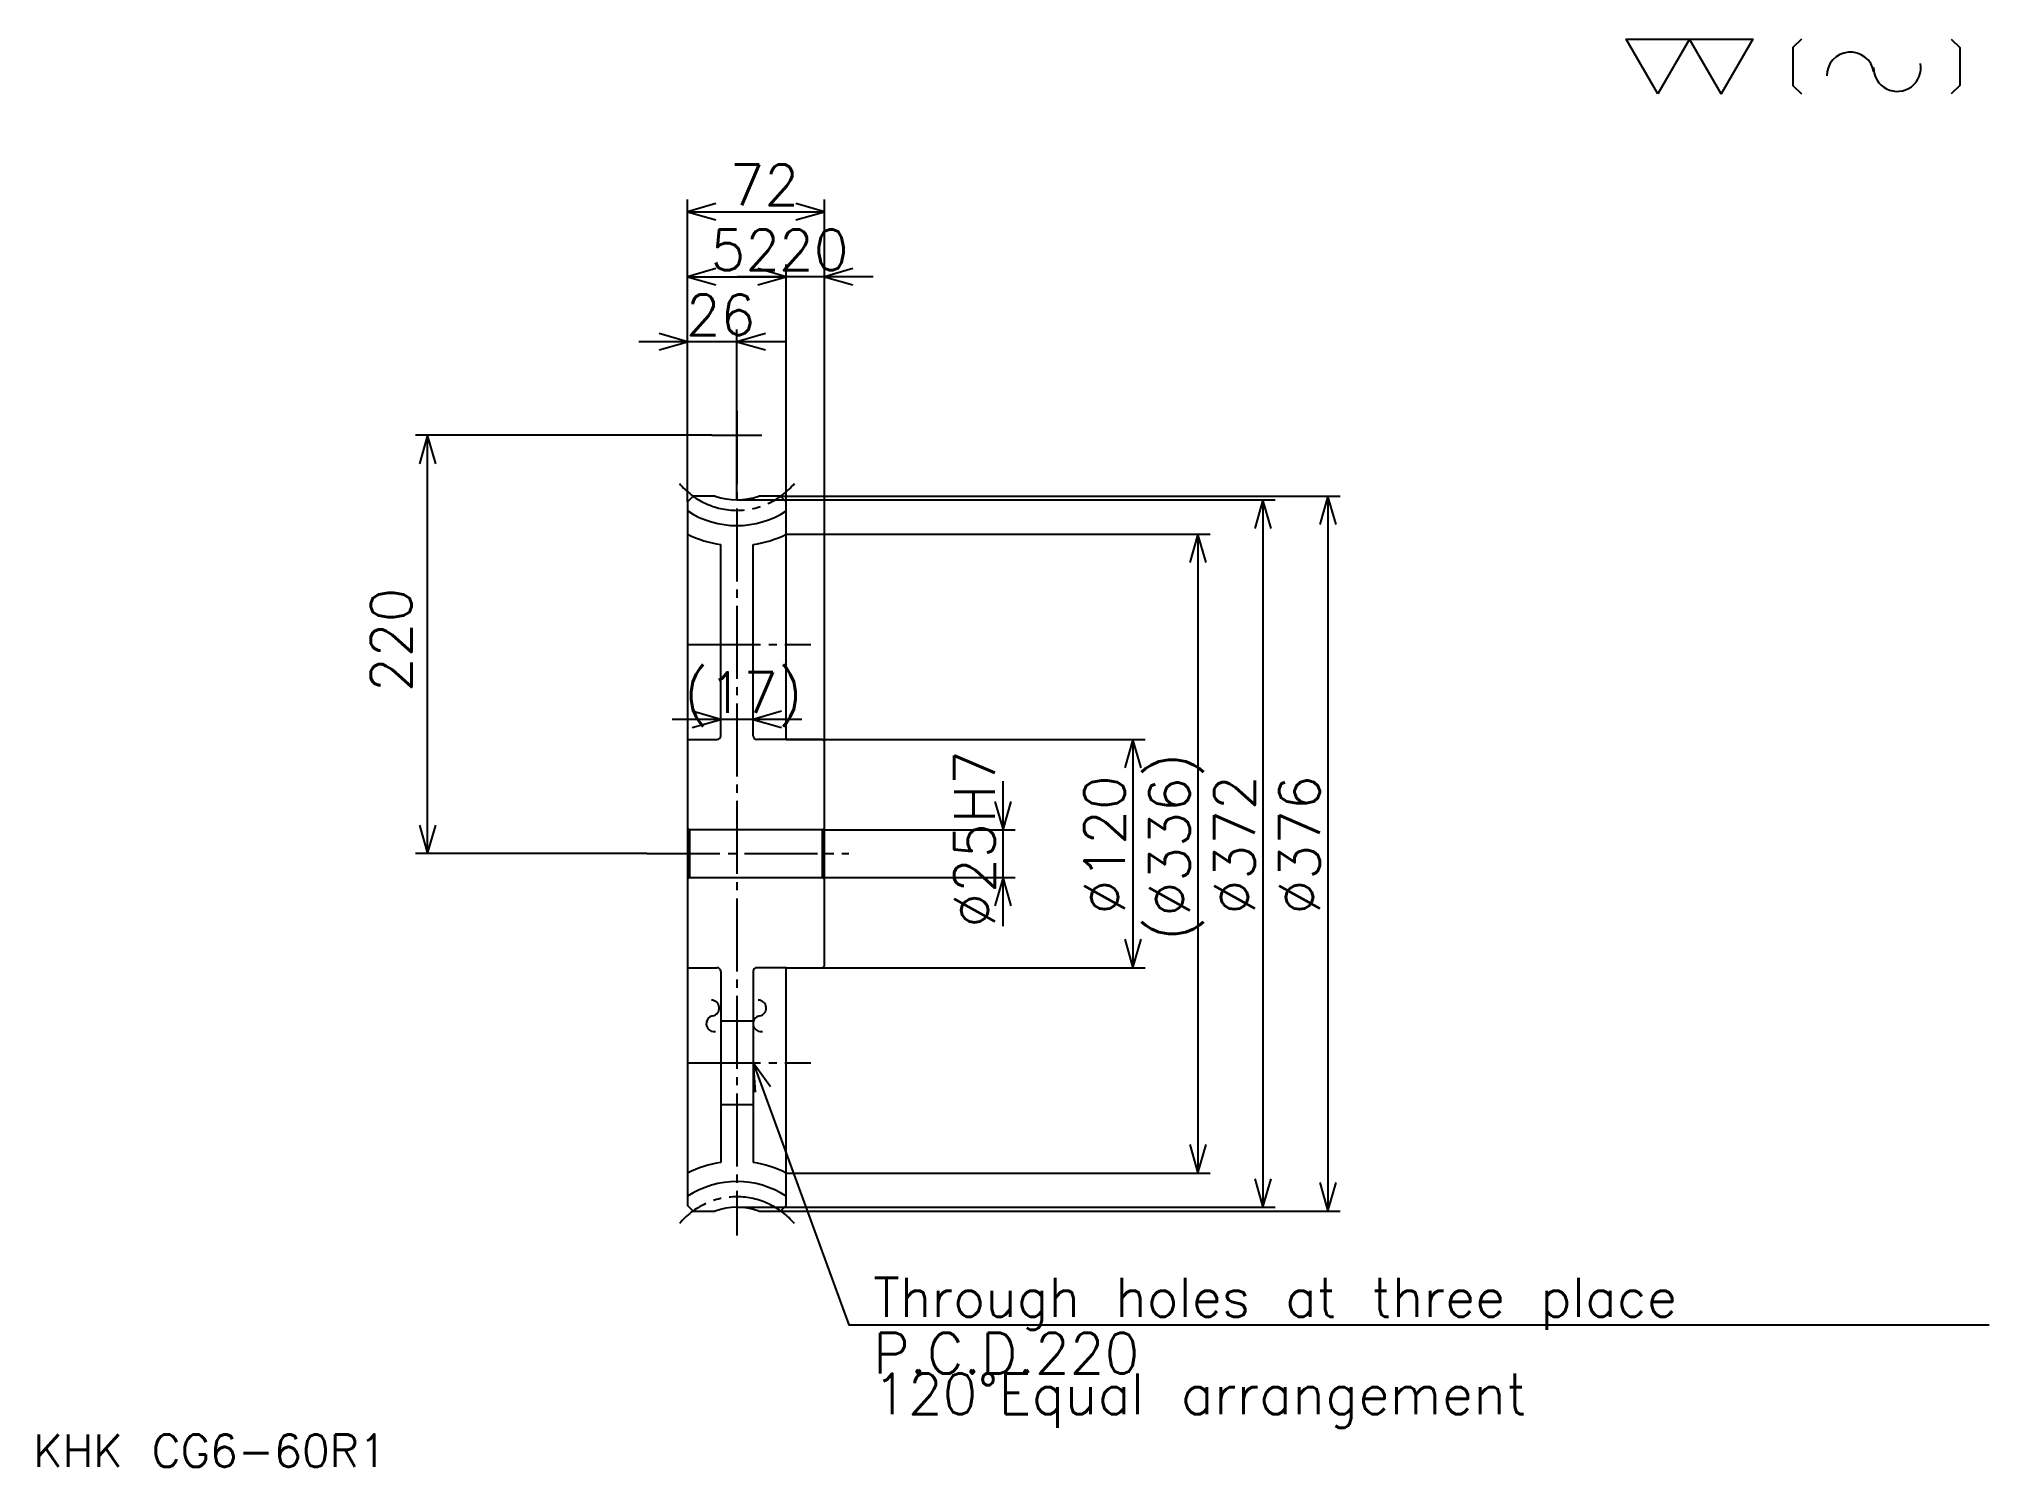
# Model space of a CAD drawing. Extents: x 46 to 1072, y 47 to 798.
import ezdxf

# ---------------------------------------------------------------- set-up
doc = ezdxf.new("R2010")
doc.units = 0
doc.linetypes.add('DASHDOT', pattern=[51.272726, 38.454545, -4.272727, 4.272727, -4.272727])
doc.layers.get('0').update_dxf_attribs({"linetype": 'CONTINUOUS'})
doc.layers.add('DASHDOT', color=6, linetype='DASHDOT')
doc.styles.add('KANJI', font='TXT', dxfattribs={"bigfont": 'BIGFONT'})

msp = doc.modelspace()

# ---------------------------------------------------------------- linework, layer by layer
at = {"color": 5}
for p, q in [((386.818176, 557.590942), (386.818176, 713.545471)), ((458.818176, 557.590942), (458.818176, 713.545471)), ((386.818176, 707.136353), (458.818176, 707.136353)), ((438.818176, 557.590942), (438.818176, 679.363647)), ((386.818176, 672.95459), (438.818176, 672.95459)), ((484.454529, 672.95459), (413.181824, 672.95459)), ((438.454529, 638.772705), (361.181824, 638.772705)), ((386.818176, 557.590942), (386.818176, 645.181824)), ((412.818176, 589.590942), (412.818176, 645.181824)), ((399.636353, 589.590942), (243.681808, 589.590942)), ((250.090897, 369.590912), (250.090897, 589.590942)), ((412.818176, 555.590942), (412.818176, 589.590942)), ((386.818176, 554.590942), (386.818176, 557.590942)), ((412.818176, 555.590942), (458.818176, 555.590942)), ((435.818176, 557.590942), (458.818176, 557.590942)), ((438.818176, 554.590942), (438.818176, 557.590942)), ((458.818176, 557.590942), (730.136353, 557.590942)), ((458.818176, 428.590912), (458.818176, 557.590942)), ((458.818176, 555.590942), (695.95459, 555.590942)), ((689.545471, 555.590942), (689.545471, 183.590912)), ((723.727295, 557.590942), (723.727295, 181.590912)), ((438.818176, 537.590942), (458.818176, 537.590942)), ((458.818176, 537.590942), (661.772705, 537.590942)), ((655.363647, 537.590942), (655.363647, 201.590912)), ((446.954529, 440.136353), (378.681824, 440.136353)), ((438.818176, 429.590912), (458.818176, 429.590912)), ((458.818176, 429.590912), (627.590881, 429.590912)), ((621.181824, 429.590912), (621.181824, 309.590912)), ((552.818176, 331.454559), (552.818176, 407.727264)), ((458.818176, 382.090912), (559.227295, 382.090912)), ((365.454529, 369.590912), (243.681808, 369.590912)), ((458.818176, 357.090912), (559.227295, 357.090912)), ((438.818176, 309.590912), (458.818176, 309.590912)), ((458.818176, 309.590912), (627.590881, 309.590912)), ((438.818176, 201.590912), (458.818176, 201.590912)), ((458.818176, 201.590912), (661.772705, 201.590912)), ((412.818176, 183.590912), (458.818176, 183.590912)), ((435.818176, 181.590912), (458.818176, 181.590912)), ((458.818176, 183.590912), (695.95459, 183.590912)), ((458.818176, 181.590912), (730.136353, 181.590912))]:
    msp.add_line(p, q, dxfattribs=at)
at = {"color": 4}
for p, q in [((404.318176, 431.590912), (404.318176, 532.075623)), ((421.318176, 431.590912), (421.318176, 532.075623)), ((438.818176, 429.590912), (423.318176, 429.590912)), ((458.818176, 383.090912), (457.818176, 382.090912)), ((386.818176, 356.090912), (387.818176, 357.090912)), ((458.818176, 356.090912), (457.818176, 357.090912)), ((438.818176, 309.590912), (423.318176, 309.590912)), ((404.318176, 307.590912), (404.318176, 207.106216)), ((421.318176, 307.590912), (421.318176, 207.106216)), ((404.318176, 281.590912), (421.318176, 281.590912)), ((404.318176, 237.590912), (421.318176, 237.590912))]:
    msp.add_line(p, q, dxfattribs=at)
at = {"color": 7}
for points in [[(897.272705, 769.090881), (880.60907, 797.974548), (947.263611, 797.974548), (930.599976, 769.090881), (913.93634, 797.974548), (897.272705, 769.090881)], [(972.814514, 797.974548), (968.370911, 793.530884), (968.370911, 773.534546), (972.814514, 769.090881)], [(1051.689087, 797.974548), (1056.13269, 793.530884), (1056.13269, 773.534546), (1051.689087, 769.090881)]]:
    msp.add_lwpolyline(points, dxfattribs=at)
at = {"color": 5}
for points in [[(401.772736, 711.409119), (386.818176, 707.136353), (401.772736, 702.863647)], [(443.863647, 702.863647), (458.818176, 707.136353), (443.863647, 711.409119)], [(401.772736, 677.227295), (386.818176, 672.95459), (401.772736, 668.681824)], [(423.863647, 668.681824), (438.818176, 672.95459), (423.863647, 677.227295)], [(423.863647, 668.681824), (438.818176, 672.95459), (423.863647, 677.227295)], [(473.772705, 677.227295), (458.818176, 672.95459), (473.772705, 668.681824)], [(371.863617, 634.5), (386.818176, 638.772705), (371.863617, 643.045471)], [(427.772705, 643.045471), (412.818176, 638.772705), (427.772705, 634.5)], [(254.363617, 574.636353), (250.090897, 589.590942), (245.818176, 574.636353)], [(693.818237, 540.636353), (689.545471, 555.590942), (685.272705, 540.636353)], [(728, 542.636353), (723.727295, 557.590942), (719.454529, 542.636353)], [(659.636353, 522.636353), (655.363647, 537.590942), (651.090942, 522.636353)], [(389.363617, 435.863647), (404.318176, 440.136353), (389.363617, 444.409088)], [(436.272705, 444.409088), (421.318176, 440.136353), (436.272705, 435.863647)], [(625.454529, 414.636353), (621.181824, 429.590912), (616.909058, 414.636353)], [(548.545471, 397.045471), (552.818176, 382.090912), (557.090881, 397.045471)], [(245.818176, 384.545471), (250.090897, 369.590912), (254.363617, 384.545471)], [(557.090881, 342.136353), (552.818176, 357.090912), (548.545471, 342.136353)], [(616.909058, 324.545471), (621.181824, 309.590912), (625.454529, 324.545471)], [(421.318176, 259.590912), (471.636353, 121.772736), (1071.527344, 121.772736)], [(430.460602, 247.008759), (421.318176, 259.590912), (422.433441, 244.077988)], [(651.090942, 216.545456), (655.363647, 201.590912), (659.636353, 216.545456)], [(685.272705, 198.545456), (689.545471, 183.590912), (693.818237, 198.545456)], [(719.454529, 196.545456), (723.727295, 181.590912), (728, 196.545456)]]:
    msp.add_lwpolyline(points, dxfattribs=at)
at = {"color": 4}
for points in [[(401.329041, 557.590942), (389.818176, 557.590942), (386.818176, 554.590942), (386.818176, 356.090912)], [(424.307312, 181.590912), (435.818176, 181.590912), (438.818176, 184.590912), (438.818176, 309.590912), (457.818176, 309.590912), (458.818176, 310.590912), (458.818176, 428.590912), (457.818176, 429.590912), (438.818176, 429.590912), (438.818176, 554.590942), (435.818176, 557.590942), (424.307312, 557.590942)], [(386.818176, 429.590912), (402.318176, 429.590912)], [(386.818176, 383.090912), (387.818176, 382.090912), (387.818176, 357.090912), (457.818176, 357.090912), (457.818176, 382.090912), (387.818176, 382.090912)], [(386.818176, 356.090912), (386.818176, 184.590912), (389.818176, 181.590912), (401.329041, 181.590912)], [(386.818176, 309.590912), (402.318176, 309.590912)]]:
    msp.add_lwpolyline(points, dxfattribs=at)
at = {"color": 7}
for centre, radius, start, end in [((998.643188, 778.585205), 12.497727, 10, 180), ((1023.258911, 782.925659), 12.497727, 180, 10), ((399.386139, 288.334106), 4.165909, 280, 90), ((424.077057, 288.334106), 4.165909, 280, 90), ((400.832947, 280.128845), 4.165909, 90, 280), ((425.523865, 280.128845), 4.165909, 90, 280)]:
    msp.add_arc(centre, radius, start, end, dxfattribs=at)
at = {"color": 4}
for centre, radius, start, end in [((412.818176, 589.590942), 34, 250.250077612, 289.749920829), ((412.818176, 589.590942), 47.5, 236.982672132, 303.017327868), ((412.818176, 589.590942), 58.14, 243.434948823, 261.593293586), ((412.818176, 589.590942), 58.14, 278.406706414, 296.565051177), ((402.318176, 431.590912), 2, 270, 0), ((423.318176, 431.590912), 2, 180, 270), ((402.318176, 307.590912), 2, 0, 90), ((423.318176, 307.590912), 2, 90, 180), ((412.818176, 149.590912), 58.14, 98.406706414, 116.565051177), ((412.818176, 149.590912), 58.14, 63.434948823, 81.593293586), ((412.818176, 149.590912), 47.5, 56.813341799, 123.186658201), ((412.818176, 149.590912), 34, 70.250079171, 109.749922388)]:
    msp.add_arc(centre, radius, start, end, dxfattribs=at)
at = {"layer": 'DASHDOT', "color": 7}
for p, q in [((412.818176, 602.409058), (412.818176, 168.772736)), ((399.636353, 589.590942), (426, 589.590942)), ((386.818176, 479.590912), (451.636353, 479.590912)), ((365.454529, 369.590912), (471.636353, 369.590912)), ((386.818176, 259.590912), (451.636353, 259.590912))]:
    msp.add_line(p, q, dxfattribs=at)
for centre, start, end in [((412.818176, 589.590942), 220.000000485, 319.999999515), ((412.818176, 149.590912), 40.000000485, 139.999999515)]:
    msp.add_arc(centre, 39.49, start, end, dxfattribs=at)

# ---------------------------------------------------------------- texts
at = {"color": 7, "style": 'KANJI'}
for s, height, p in [('72', 21.363636, (408.931824, 710.554565)), ('52', 21.363636, (398.931824, 676.372742)), ('20', 21.363636, (434.931824, 676.372742)), ('26', 21.363636, (385.931824, 642.190918)), ('(17)', 21.363636, (385.045441, 443.554565)), ('Through holes at three place', 20.509092, (484.454529, 126.045456)), ('P.C.D.220', 21.363636, (484.454529, 96.136353)), ('120%%dEqual arrangement', 21.363636, (484.454529, 74.772736)), ('KHK CG6-60R1', 17.090909, (42.727272, 47))]:
    msp.add_text(s, height=height, dxfattribs=at).set_placement(p)
for s, p in [('220', (241.545441, 454.488647)), ('%%c25H7', (548.545471, 330.602264)), ('(%%c336)', (651.090942, 323.659088)), ('%%c120', (616.909058, 337.545471)), ('%%c372', (685.272705, 337.545471)), ('%%c376', (719.454529, 337.545471))]:
    msp.add_text(s, height=21.363636, rotation=90, dxfattribs=at).set_placement(p)

doc.saveas('drawing.dxf')
